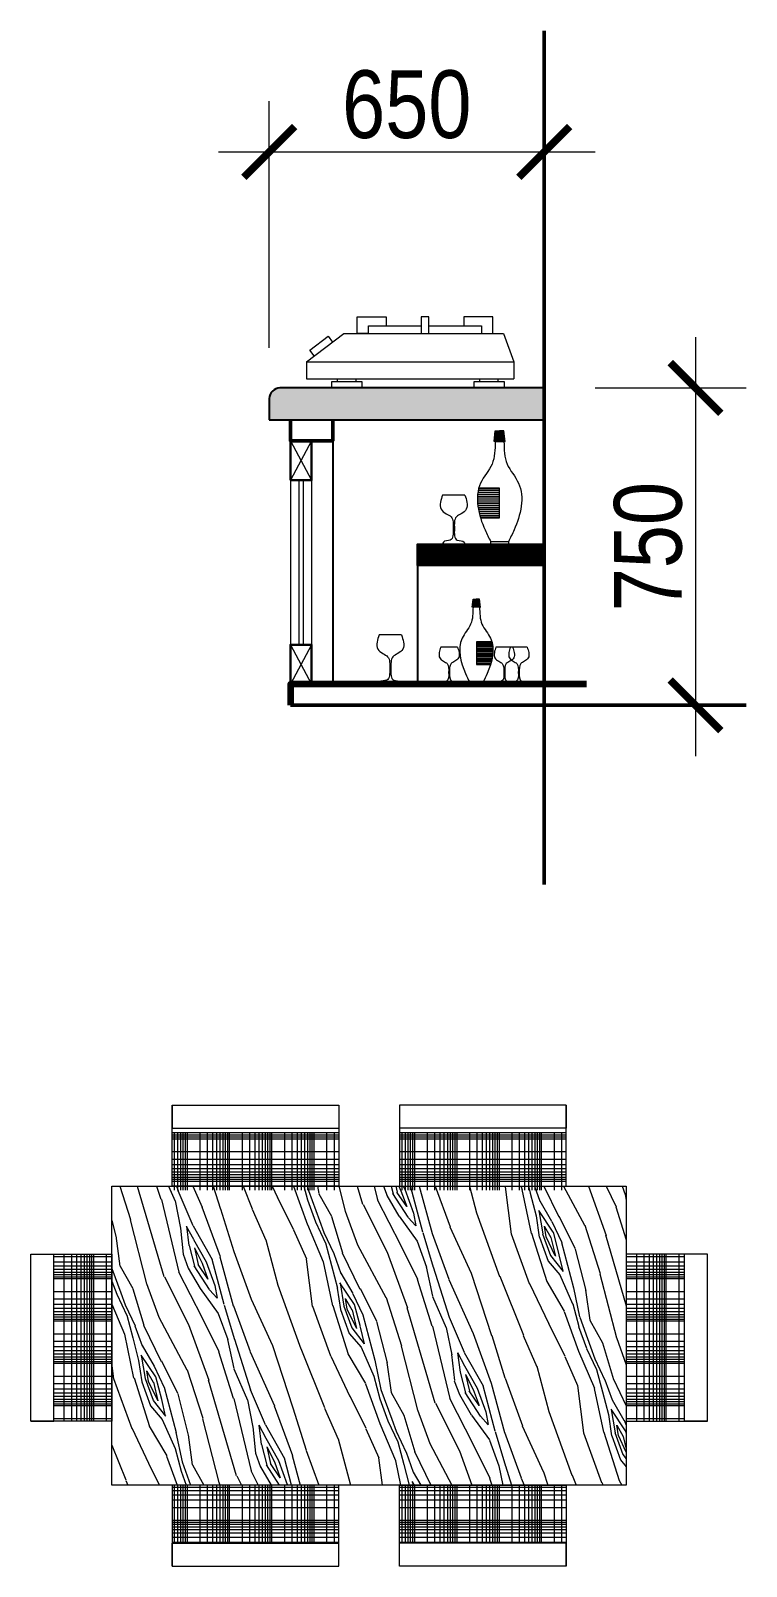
# Model space of a CAD drawing. Header units: millimetres. Extents: x -37049 to 129367, y 25385 to 90033.
# Drawn here: x 38141 to 39832, y 34981 to 38610 of the extents above; entities that cross this region are included whole.
import ezdxf

# ---------------------------------------------------------------- set-up
doc = ezdxf.new("R2010")
doc.units = ezdxf.units.MM
doc.header["$MEASUREMENT"] = 0
for name, color, linetype, lineweight in [('NCUA', 4, 'Continuous', 20), ('NCUAMANH', 32, 'Continuous', 9), ('NKT', 9, 'Continuous', 0), ('NTHAY1', 61, 'Continuous', 25), ('NTHAY3', 41, 'Continuous', 25), ('Ntuong1', 140, 'Continuous', 50), ('NVDUNG', 143, 'Continuous', 13)]:
    doc.layers.add(name, color=color, linetype=linetype, lineweight=lineweight)
doc.styles.add('AVO', font='vhelvcn.ttf')
doc.dimstyles.new('100', dxfattribs={"dimscale": 0, "dimtxt": 160, "dimasz": 120, "dimexe": 120, "dimexo": 120, "dimgap": 30, "dimtad": 1, "dimdec": 0, "dimzin": 0, "dimdsep": 46, "dimtxsty": 'AVO', "dimblk1": 'ARCHTICK', "dimblk2": 'ARCHTICK', "dimsah": 1, "dimcen": -2, "dimdle": 120, "dimclrd": 256, "dimclre": 256, "dimclrt": 7, "dimadec": 0, "dimazin": 0, "dimtfac": 1, "dimtdec": 0, "dimtix": 1, "dimtmove": 2, "dimatfit": 3, "dimldrblk": 'ARCHTICK', "dimfxl": 0, "dimtolj": 1, "dimtzin": 0, "dimlwd": 0, "dimlwe": 0, "dimarcsym": 0})

# ---------------------------------------------------------------- blocks, each defined once
blk = doc.blocks.new('_ARCHTICK')
at = {"color": 0, "linetype": 'ByBlock', "const_width": 0.15}
blk.add_lwpolyline([(-0.5, -0.5), (0.5, 0.5)], dxfattribs=at)
blk = doc.blocks.new('*D657')
at = {"layer": 'DEFPOINTS', "color": 0}
for p in [(39354.8, 38323.1), (39354.8, 38057.8), (38704.7, 37740.4)]:
    blk.add_point(p, dxfattribs=at)
at = {"layer": 'NKT', "lineweight": 0}
for p, q in [((38704.7, 37860.4), (38704.7, 38443.1)), ((39354.8, 38177.8), (39354.8, 38443.1)), ((38584.7, 38323.1), (39474.8, 38323.1))]:
    blk.add_line(p, q, dxfattribs=at)
at = {"layer": 'NKT', "lineweight": 0, "xscale": 120, "yscale": 120, "zscale": 120, "rotation": 180}
blk.add_blockref('_ARCHTICK', (38704.7, 38323.1), dxfattribs=at)
at = {"layer": 'NKT', "lineweight": 0, "xscale": 120, "yscale": 120, "zscale": 120}
blk.add_blockref('_ARCHTICK', (39354.8, 38323.1), dxfattribs=at)
at = {"layer": 'NKT', "color": 7, "insert": (39029.7, 38434.8), "char_height": 160, "attachment_point": 5, "style": 'AVO'}
blk.add_mtext('\\A1;650', dxfattribs=at)
blk = doc.blocks.new('A$C6659271F')
at = {"layer": 'NVDUNG', "color": 3}
for p, q in [((22, 465), (232, 465)), ((22, 0), (232, 0))]:
    blk.add_line(p, q, dxfattribs=at)
for points in [[(22, 465), (2, 397), (8, 331), (57, 289), (102, 259), (121, 146), (93, 38), (29, 20), (22, 0)], [(232, 465), (252, 397), (246, 331), (197, 289), (152, 259), (133, 146), (161, 38), (225, 20), (232, 0)]]:
    blk.add_spline(points, degree=3, dxfattribs=at)
blk = doc.blocks.new('A$C46102D20')
at = {"layer": 'NVDUNG', "lineweight": 0}
h = blk.add_hatch(dxfattribs=at)
h.set_pattern_fill('ANSI31', color=3, scale=80, style=0)
h.set_pattern_definition([(45, (-32390.298, -47459.112), (-7.0710678, 7.0710678), [])])
h.paths.add_polyline_path([(251, 971), (261, 971), (251, 1072), (209, 1072), (168, 1072), (158, 971), (168, 971), (251, 971)])
at = {"layer": 'NVDUNG', "lineweight": 9}
h = blk.add_hatch(dxfattribs=at)
h.set_pattern_fill('ANSI31', color=2, scale=144, angle=315, style=0)
h.set_pattern_definition([(360, (-32390.298, -47459.112), (5e-13, 18), [])])
edge = h.paths.add_edge_path()
edge.add_spline(control_points=[(387, 246), (415, 342), (430, 443), (406, 532)], knot_values=[594.710967, 594.710967, 594.710967, 594.710967, 947.551101, 947.551101, 947.551101, 947.551101], degree=3, periodic=0)
edge.add_line((406, 532), (213, 532))
edge.add_line((213, 532), (213, 246))
edge.add_line((213, 246), (387, 246))
at = {"layer": 'NVDUNG', "color": 7}
blk.add_line((251, 971), (168, 971), dxfattribs=at)
at = {"layer": 'NVDUNG', "color": 2}
blk.add_line((126, 24), (293, 24), dxfattribs=at)
at = {"layer": 'NVDUNG', "color": 7}
for points in [[(168, 971), (158, 971), (168, 1072), (210, 1072)], [(251, 971), (261, 971), (251, 1072), (209, 1072)]]:
    blk.add_lwpolyline(points, dxfattribs=at)
at = {"layer": 'NVDUNG', "color": 4}
blk.add_lwpolyline([(406, 532), (213, 532), (213, 246), (387, 246)], dxfattribs=at)
at = {"layer": 'NVDUNG', "color": 2}
blk.add_lwpolyline([(126, 24), (126, 0), (293, 0), (293, 24)], dxfattribs=at)
at = {"layer": 'NVDUNG', "color": 4}
for points in [[(168, 971), (138, 757), (30, 578), (72, 135), (126, 24)], [(251, 971), (281, 757), (389, 578), (347, 135), (293, 24)]]:
    blk.add_spline(points, degree=3, dxfattribs=at)
blk = doc.blocks.new('A$C71D038CD')
at = {"layer": 'NVDUNG'}
for p, q in [((0, 61.8, 40242.5), (490.2, 61.8, 40242.5)), ((0, 61.8, 40242.5), (0, 21.8, 40242.5)), ((490.2, 61.8, 40242.5), (490.2, 21.8, 40242.5)), ((0, 21.8, 40242.5), (490.2, 21.8, 40242.5)), ((73.7, 14.5, 40242.5), (73.7, 21.8, 40242.5)), ((117.3, 14.5, 40242.5), (117.3, 21.8, 40242.5)), ((409.9, 14.5, 40242.5), (409.9, 21.8, 40242.5)), ((453.5, 14.5, 40242.5), (453.5, 21.8, 40242.5))]:
    blk.add_line(p, q, dxfattribs=at)
at = {"layer": 'NVDUNG', "elevation": 40242.5}
for points in [[(146.4, 128.6), (119.7, 128.6), (119.7, 167.8), (188.1, 167.8), (188.1, 147.1)], [(146.4, 128.6), (146.4, 147.1), (270.9, 147.1)], [(289.1, 147.1), (413.6, 147.1), (413.6, 128.6)], [(413.6, 128.6), (440.3, 128.6), (440.3, 167.8), (372, 167.8), (372, 147.1)], [(0, 61.8), (88.4, 128.6), (466, 128.6), (490.2, 61.8)], [(18.2, 75.5), (7.6, 89.6), (51, 122.3), (61.6, 108.3)]]:
    blk.add_lwpolyline(points, dxfattribs=at)
for points in [[(270.9, 128.6), (289.1, 128.6), (289.1, 167.8), (270.9, 167.8)], [(59.2, 14.5), (59.2, 0), (131.8, 0), (131.8, 14.5)], [(395.4, 14.5), (395.4, 0), (468.1, 0), (468.1, 14.5)]]:
    blk.add_lwpolyline(points, close=True, dxfattribs=at)
blk = doc.blocks.new('*D658')
at = {"layer": 'DEFPOINTS', "color": 0}
for p in [(39354.7, 37765.4), (39454.8, 37015.4), (39712.3, 37015.4)]:
    blk.add_point(p, dxfattribs=at)
at = {"layer": 'NKT', "lineweight": 0}
for p, q in [((39712.3, 37885.4), (39712.3, 36895.4)), ((39474.7, 37765.4), (39832.3, 37765.4)), ((39574.8, 37015.4), (39832.3, 37015.4))]:
    blk.add_line(p, q, dxfattribs=at)
at = {"layer": 'NKT', "lineweight": 0, "xscale": 120, "yscale": 120, "zscale": 120}
for p, rotation in [((39712.3, 37765.4), 90), ((39712.3, 37015.4), 270)]:
    blk.add_blockref('_ARCHTICK', p, dxfattribs=dict(at, rotation=rotation))
at = {"layer": 'NKT', "color": 7, "insert": (39600.6, 37390.4), "char_height": 160, "attachment_point": 5, "rotation": 90, "style": 'AVO'}
blk.add_mtext('\\A1;750', dxfattribs=at)
blk = doc.blocks.new('A$C1DF2735A')
at = {"layer": 'NVDUNG', "lineweight": 0, "ltscale": 100}
h = blk.add_hatch(dxfattribs=at)
h.set_pattern_fill('LOG-LOG', color=147, scale=100, style=0, pattern_type=2)
h.set_pattern_definition([(360, (-38389.12, 35790.75), (-2e-12, -100), []), (360, (-38389.12, 35760.64), (-2e-12, -100), []), (360, (-38389.12, 35743.03), (-2e-12, -100), []), (360, (-38389.12, 35730.54), (-2e-12, -100), []), (360, (-38389.12, 35720.85), (-2e-12, -100), []), (360, (-38389.12, 35712.93), (-2e-12, -100), []), (360, (-38389.12, 35706.24), (-2e-12, -100), []), (360, (-38389.12, 35700.44), (-2e-12, -100), []), (360, (-38389.12, 35695.32), (-2e-12, -100), []), (270, (-38389.12, 35790.75), (-100, 2e-12), []), (270, (-38359.02, 35790.75), (-100, 2e-12), []), (270, (-38341.41, 35790.75), (-100, 2e-12), []), (270, (-38328.92, 35790.75), (-100, 2e-12), []), (270, (-38319.23, 35790.75), (-100, 2e-12), []), (270, (-38311.31, 35790.75), (-100, 2e-12), []), (270, (-38304.61, 35790.75), (-100, 2e-12), []), (270, (-38298.81, 35790.75), (-100, 2e-12), []), (270, (-38293.7, 35790.75), (-100, 2e-12), [])])
h.paths.add_polyline_path([(334, 888.6), (334, 1026), (728.2, 1026), (728.2, 888.6)])
h = blk.add_hatch(dxfattribs=at)
h.set_pattern_fill('LOG-LOG', color=147, scale=100, style=0, pattern_type=2)
h.set_pattern_definition([(360, (-37851.52, 35790.75), (-2e-12, -100), []), (360, (-37851.52, 35760.64), (-2e-12, -100), []), (360, (-37851.52, 35743.03), (-2e-12, -100), []), (360, (-37851.52, 35730.54), (-2e-12, -100), []), (360, (-37851.52, 35720.85), (-2e-12, -100), []), (360, (-37851.52, 35712.93), (-2e-12, -100), []), (360, (-37851.52, 35706.24), (-2e-12, -100), []), (360, (-37851.52, 35700.44), (-2e-12, -100), []), (360, (-37851.52, 35695.32), (-2e-12, -100), []), (270, (-37851.52, 35790.75), (-100, 2e-12), []), (270, (-37821.42, 35790.75), (-100, 2e-12), []), (270, (-37803.81, 35790.75), (-100, 2e-12), []), (270, (-37791.31, 35790.75), (-100, 2e-12), []), (270, (-37781.62, 35790.75), (-100, 2e-12), []), (270, (-37773.7, 35790.75), (-100, 2e-12), []), (270, (-37767.01, 35790.75), (-100, 2e-12), []), (270, (-37761.21, 35790.75), (-100, 2e-12), []), (270, (-37756.09, 35790.75), (-100, 2e-12), [])])
h.paths.add_polyline_path([(871.6, 888.6), (871.6, 1026), (1265.8, 1026), (1265.8, 888.6)])
at = {"layer": 'NVDUNG', "lineweight": 0, "ltscale": 200}
h = blk.add_hatch(dxfattribs=at)
h.set_pattern_fill('WOOD8', color=47, scale=500, angle=-70, style=0, pattern_type=2)
h.set_pattern_definition([(279.6952, (-36742.136, 35796.41), (556.21669, -2990.08751), [55.9015, -5534.268]), (290, (-36732.7, 35741.3), (640.8564, -298.836), [55, -445]), (308.4349, (-36713.91, 35689.62), (811.8658, -768.68303), [47.434, -1533.7045]), (102.875, (-36684.425, 35652.466), (727.22506, -3459.93413), [40.3115, -3990.8175]), (104.8056, (-36693.407, 35691.764), (1240.256764, -4869.472674), [55.227, -5467.4535]), (124.0362, (-36707.52, 35745.16), (-982.8757, 1238.52945), [61.8465, -1999.706]), (299.4623, (-36728.456, 35758.82), (1324.89593, -2178.22216), [30.414, -3010.9675]), (283.6598, (-36713.496, 35732.34), (-898.23342, 3929.780544), [45.277, -4482.4155]), (115.7106, (-36702.804, 35688.344), (-2008.937474, 4057.606226), [50.2495, -4974.6885]), (98.6901, (-36724.6, 35733.62), (214.19522, -2050.39526), [25.495, -2524.0145]), (284.8056, (-36762.226, 35836.984), (-1240.256764, 4869.472674), [55.227, -5467.4535]), (278.6901, (-36748.11, 35783.59), (-214.19522, 2050.39526), [50.99, -2498.5195]), (290, (-36740.4, 35733.2), (640.8564, -298.836), [60, -440]), (310.556, (-36719.89, 35676.805), (1794.741413, -2007.21296), [42.72, -4229.282]), (293.8141, (-36692.11, 35644.347), (2863.990078, -6406.836917), [75.1665, -7441.4815]), (284.8056, (-36661.76, 35575.58), (-1240.256764, 4869.472674), [55.227, -5467.4535]), (290, (-36647.65, 35522.2), (640.8564, -298.836), [55, -445]), (295.1944, (-36799.85, 35940.35), (2179.944898, -4527.454164), [55.227, -5467.4535]), (284.8056, (-36776.34, 35890.378), (-1240.256764, 4869.472674), [55.227, -5467.4535]), (290, (-36790.45, 35943.77), (640.8564, -298.836), [30, -470]), (295.1944, (-36780.19, 35915.58), (2179.944898, -4527.454164), [55.227, -5467.4535]), (290, (-36756.7, 35865.6), (640.8564, -298.836), [50, -450]), (300.3048, (-36739.58, 35818.622), (-1495.904497, 2648.06912), [55.9015, -5534.268]), (295.1944, (-36711.37, 35770.36), (2179.944898, -4527.454164), [55.227, -5467.4535]), (284.8056, (-36687.86, 35720.387), (-1240.256764, 4869.472674), [55.227, -5467.4535]), (284.8056, (-36673.75, 35666.993), (-1240.256764, 4869.472674), [55.227, -5467.4535]), (281.8699, (-36659.64, 35613.6), (-556.21438, 2990.08772), [70.7105, -3464.823]), (290, (-36645.1, 35544.4), (640.8564, -298.836), [75, -425]), (277.4712, (-36933.84, 35460.59), (385.20429, -2520.241706), [46.0975, -4563.6745]), (284.2894, (-36927.847, 35414.883), (-1069.24362, 4399.62682), [50.2495, -4974.6885]), (298.1301, (-36933.84, 35460.59), (1495.9064, -2648.0678), [35.3555, -3500.1785]), (299.4623, (-36917.17, 35429.41), (1324.89593, -2178.22216), [60.8275, -2980.5535]), (290, (-37058.26, 35846.3), (640.8564, -298.8362), [60, -440]), (280.5377, (-37037.74, 35789.91), (-385.20505, 2520.24167), [30.414, -3010.9675]), (131.8014, (-37032.18, 35760.01), (982.87653, -1238.529), [26.926, -2665.6565]), (122.9946, (-37050.127, 35780.085), (2478.78226, -3886.597425), [66.7085, -6604.1235]), (282.875, (-36915.03, 35408.906), (-727.22506, 3459.93413), [40.3115, -3990.8175]), (297.125, (-36915.03, 35408.906), (1666.91607, -3117.91457), [40.3115, -3990.8175]), (290, (-37067.66, 35842.87), (640.8564, -298.8362), [40, -460]), (124.0362, (-37053.98, 35805.29), (-982.8757, 1238.52945), [41.231, -2020.322]), (286.6335, (-37015.943, 35744.64), (-2266.309569, 7688.552594), [85.147, -8429.5465]), (287.7094, (-36991.57, 35663.055), (-3634.397427, 11447.3208555), [125.1, -12384.896]), (293.1798, (-36953.515, 35543.883), (3377.013406, -7816.378973), [90.139, -8923.7395]), (299.4623, (-36918.035, 35461.02), (1324.89593, -2178.22216), [91.2415, -2950.14]), (300.3048, (-37100.55, 35830.904), (-1495.904497, 2648.06912), [55.9015, -5534.268]), (305.9454, (-37072.34, 35782.64), (-1153.88657, 1708.37525), [72.801, -3567.254]), (290, (-37029.6, 35723.7), (640.8564, -298.836), [65, -435]), (281.8699, (-37007.375, 35662.62), (-556.21438, 2990.08772), [70.7105, -3464.823]), (293.5763, (-36992.83, 35593.424), (3034.993136, -6876.68648), [80.156, -7935.4535]), (281.2538, (-36960.77, 35519.96), (727.222106, -3459.93465), [65.7645, -6510.7085]), (275.9638, (-36947.94, 35455.46), (-43.1849, 1580.54893), [61.8465, -1999.706]), (290, (-36941.5, 35393.95), (640.8564, -298.836), [35, -465]), (104.8056, (-37015.943, 35744.64), (1240.256764, -4869.472674), [110.4535, -5412.227]), (285.2364, (-37025.374, 35858.266), (-1411.268618, 5339.318483), [120.416, -5900.3815]), (290, (-36993.73, 35742.1), (640.8564, -298.836), [115, -385]), (294.0856, (-36954.396, 35634.018), (2692.97545, -5936.992695), [140.3565, -6877.4775]), (290, (-36897.1, 35505.9), (640.8564, -298.836), [125, -375]), (297.125, (-37124.04, 35822.354), (1666.91607, -3117.91457), [120.934, -3910.195]), (296.3402, (-37068.904, 35714.72), (1837.927523, -3587.75986), [90.554, -4437.1385]), (287.5104, (-37028.725, 35633.569), (-3292.366783, 10507.631711), [115.1085, -11395.756]), (283.4802, (-36994.091, 35523.794), (-3036.7231194, 12729.0341058), [176.139, -17437.776]), (293.0128, (-36818.642, 35933.51), (3548.029531, -8286.222819), [95.1315, -9418.0175]), (281.8699, (-36781.45, 35845.95), (-556.21438, 2990.08772), [106.066, -3429.468]), (287.6141, (-36759.635, 35742.151), (-3463.393523, 10977.4725104), [120.104, -11890.308]), (300.6197, (-36723.29, 35627.678), (-2820.806934, 4826.28714), [81.394, -8058.016]), (290, (-36681.83, 35557.63), (640.8564, -298.836), [100, -400]), (286.8202, (-36762.26, 35954.031), (-2437.329203, 8158.396053), [90.139, -8923.7395]), (296.009, (-36736.177, 35867.75), (-2179.946664, 4527.453032), [95.525, -9456.9615]), (296.7098, (-36694.288, 35781.898), (-2008.934251, 4057.608237), [85.586, -8473.035]), (284.2894, (-36655.82, 35705.445), (-1069.24362, 4399.62682), [100.499, -4924.439]), (277.9052, (-36631.014, 35608.055), (-599.394621, 4570.637431), [71.589, -7087.3215]), (299.4623, (-36621.17, 35537.15), (1324.89593, -2178.22216), [60.8275, -2980.5535]), (293.8141, (-36851.53, 35921.54), (2863.990078, -6406.836917), [75.1665, -7441.4815]), (277.1957, (-36821.18, 35852.773), (-813.588161, 6621.032502), [112.805, -11167.709]), (290, (-36807.05, 35740.86), (640.8564, -298.836), [125, -375]), (295.4403, (-36764.299, 35623.394), (-2350.954038, 4997.300623), [105.475, -10442.0365]), (296.7098, (-36718.99, 35528.147), (-2008.934251, 4057.608237), [85.586, -8473.035]), (290, (-36729.37, 35966), (640.8564, -298.836), [85, -415]), (298.1301, (-36700.3, 35886.13), (1495.9064, -2648.0678), [141.4215, -3394.1125]), (287.6141, (-36633.623, 35761.412), (-3463.393523, 10977.4725104), [120.104, -11890.308]), (284.4725, (-36597.279, 35646.938), (2651.5260475, -10208.790969), [155.724, -15416.6875]), (296.8428, (-37156.931, 35810.383), (-3846.867488, 7645.3654675), [125.897, -12463.7815]), (290, (-37100.1, 35698.05), (640.8564, -298.8362), [140, -360]), (286.3478, (-37052.2, 35566.495), (-4361.6257296, 14907.2540361), [235.478, -23312.3455]), (290, (-36992.5, 35870.24), (640.8564, -298.8362), [120, -380]), (294.7636, (-36951.442, 35757.473), (2350.953282, -4997.301235), [120.416, -5900.3815]), (288.1524, (-36901.003, 35648.13), (-4660.4585783, 14266.3986336), [155.0805, -15352.982]), (287.2737, (-36852.688, 35500.768), (-2950.357044, 9567.935737), [105.119, -10406.779]), (284.8056, (-36917.31, 35897.6), (-1240.256764, 4869.472674), [110.4535, -5412.227]), (290, (-36889.1, 35790.8), (640.8564, -298.836), [160, -340]), (291.9092, (-36834.361, 35640.461), (5429.1496126, -13454.528329), [150.0835, -14858.2475]), (293.5763, (-36778.36, 35501.217), (3034.993136, -6876.68648), [80.156, -7935.4535])])
h.paths.add_polyline_path([(1407.9, 191.9), (1407.9, 897.9), (191.9, 897.9), (191.9, 191.9)])
at = {"layer": 'NVDUNG', "lineweight": 0, "ltscale": 100}
h = blk.add_hatch(dxfattribs=at)
h.set_pattern_fill('LOG-LOG', color=147, scale=100, angle=-90, style=0, pattern_type=2)
h.set_pattern_definition([(270, (-34710.23, 39460.46), (100, -6e-12), []), (270, (-34680.12, 39460.46), (100, -6e-12), []), (270, (-34662.51, 39460.46), (100, -6e-12), []), (270, (-34650.02, 39460.46), (100, -6e-12), []), (270, (-34640.33, 39460.46), (100, -6e-12), []), (270, (-34632.41, 39460.46), (100, -6e-12), []), (270, (-34625.72, 39460.46), (100, -6e-12), []), (270, (-34619.92, 39460.46), (100, -6e-12), []), (270, (-34614.8, 39460.46), (100, -6e-12), []), (360, (-34710.23, 39460.46), (6e-12, 100), []), (360, (-34710.23, 39430.35), (6e-12, 100), []), (360, (-34710.23, 39412.74), (6e-12, 100), []), (360, (-34710.23, 39400.25), (6e-12, 100), []), (360, (-34710.23, 39390.56), (6e-12, 100), []), (360, (-34710.23, 39382.64), (6e-12, 100), []), (360, (-34710.23, 39375.95), (6e-12, 100), []), (360, (-34710.23, 39370.15), (6e-12, 100), []), (360, (-34710.23, 39365.03), (6e-12, 100), [])])
h.paths.add_polyline_path([(191.9, 737.4), (54.6, 737.4), (54.6, 343.1), (191.9, 343.1)])
h = blk.add_hatch(dxfattribs=at)
h.set_pattern_fill('LOG-LOG', color=147, scale=100, angle=-90, style=0, pattern_type=2)
h.set_pattern_definition([(270, (-33356.91, 39460.46), (100, -6e-12), []), (270, (-33326.81, 39460.46), (100, -6e-12), []), (270, (-33309.2, 39460.46), (100, -6e-12), []), (270, (-33296.7, 39460.46), (100, -6e-12), []), (270, (-33287.01, 39460.46), (100, -6e-12), []), (270, (-33279.1, 39460.46), (100, -6e-12), []), (270, (-33272.4, 39460.46), (100, -6e-12), []), (270, (-33266.6, 39460.46), (100, -6e-12), []), (270, (-33261.49, 39460.46), (100, -6e-12), []), (360, (-33356.91, 39460.46), (6e-12, 100), []), (360, (-33356.91, 39430.35), (6e-12, 100), []), (360, (-33356.91, 39412.74), (6e-12, 100), []), (360, (-33356.91, 39400.25), (6e-12, 100), []), (360, (-33356.91, 39390.56), (6e-12, 100), []), (360, (-33356.91, 39382.64), (6e-12, 100), []), (360, (-33356.91, 39375.95), (6e-12, 100), []), (360, (-33356.91, 39370.15), (6e-12, 100), []), (360, (-33356.91, 39365.03), (6e-12, 100), [])])
h.paths.add_polyline_path([(1545.2, 737.4), (1407.9, 737.4), (1407.9, 343.1), (1545.2, 343.1)])
h = blk.add_hatch(dxfattribs=at)
h.set_pattern_fill('LOG-LOG', color=147, scale=100, style=0, pattern_type=2)
h.set_pattern_definition([(360, (-38389.12, -34710.23), (3e-12, 100), []), (360, (-38389.12, -34680.12), (3e-12, 100), []), (360, (-38389.12, -34662.51), (3e-12, 100), []), (360, (-38389.12, -34650.02), (3e-12, 100), []), (360, (-38389.12, -34640.33), (3e-12, 100), []), (360, (-38389.12, -34632.41), (3e-12, 100), []), (360, (-38389.12, -34625.72), (3e-12, 100), []), (360, (-38389.12, -34619.92), (3e-12, 100), []), (360, (-38389.12, -34614.8), (3e-12, 100), []), (90, (-38389.12, -34710.23), (-100, 3e-12), []), (90, (-38359.02, -34710.23), (-100, 3e-12), []), (90, (-38341.41, -34710.23), (-100, 3e-12), []), (90, (-38328.92, -34710.23), (-100, 3e-12), []), (90, (-38319.23, -34710.23), (-100, 3e-12), []), (90, (-38311.31, -34710.23), (-100, 3e-12), []), (90, (-38304.61, -34710.23), (-100, 3e-12), []), (90, (-38298.81, -34710.23), (-100, 3e-12), []), (90, (-38293.7, -34710.23), (-100, 3e-12), [])])
h.paths.add_polyline_path([(334, 191.9), (334, 54.6), (728.2, 54.6), (728.2, 191.9)])
h = blk.add_hatch(dxfattribs=at)
h.set_pattern_fill('LOG-LOG', color=147, scale=100, style=0, pattern_type=2)
h.set_pattern_definition([(360, (-37851.52, -34710.23), (3e-12, 100), []), (360, (-37851.52, -34680.12), (3e-12, 100), []), (360, (-37851.52, -34662.51), (3e-12, 100), []), (360, (-37851.52, -34650.02), (3e-12, 100), []), (360, (-37851.52, -34640.33), (3e-12, 100), []), (360, (-37851.52, -34632.41), (3e-12, 100), []), (360, (-37851.52, -34625.72), (3e-12, 100), []), (360, (-37851.52, -34619.92), (3e-12, 100), []), (360, (-37851.52, -34614.8), (3e-12, 100), []), (90, (-37851.52, -34710.23), (-100, 3e-12), []), (90, (-37821.42, -34710.23), (-100, 3e-12), []), (90, (-37803.81, -34710.23), (-100, 3e-12), []), (90, (-37791.31, -34710.23), (-100, 3e-12), []), (90, (-37781.62, -34710.23), (-100, 3e-12), []), (90, (-37773.7, -34710.23), (-100, 3e-12), []), (90, (-37767.01, -34710.23), (-100, 3e-12), []), (90, (-37761.21, -34710.23), (-100, 3e-12), []), (90, (-37756.09, -34710.23), (-100, 3e-12), [])])
h.paths.add_polyline_path([(871.6, 191.9), (871.6, 54.6), (1265.8, 54.6), (1265.8, 191.9)])
at = {"layer": 'NVDUNG'}
for p, q in [((191.9, 897.9), (1407.9, 897.9)), ((191.9, 191.9), (191.9, 897.9)), ((1407.9, 897.9), (1407.9, 191.9)), ((1407.9, 191.9), (191.9, 191.9))]:
    blk.add_line(p, q, dxfattribs=at)
for points in [[(334, 1089.7), (728.2, 1089.7), (728.2, 897.9), (334, 897.9), (334, 1089.7), (334, 1035.2), (728.2, 1035.2)], [(1265.8, 1089.7), (871.6, 1089.7), (871.6, 897.9), (1265.8, 897.9), (1265.8, 1089.7), (1265.8, 1035.2), (871.6, 1035.2)], [(0, 343.1), (0, 737.4), (191.9, 737.4), (191.9, 343.1), (0, 343.1), (54.6, 343.1), (54.6, 737.4)], [(1599.7, 343.1), (1599.7, 737.4), (1407.9, 737.4), (1407.9, 343.1), (1599.7, 343.1), (1545.2, 343.1), (1545.2, 737.4)], [(334, 0), (728.2, 0), (728.2, 191.9), (334, 191.9), (334, 0), (334, 54.6), (728.2, 54.6)], [(1265.8, 0), (871.6, 0), (871.6, 191.9), (1265.8, 191.9), (1265.8, 0), (1265.8, 54.6), (871.6, 54.6)]]:
    blk.add_lwpolyline(points, dxfattribs=at)

msp = doc.modelspace()

# ---------------------------------------------------------------- hatches: boundary and pattern name
at = {"layer": 'NTHAY3'}
msp.add_hatch(color=256, dxfattribs=at).paths.add_polyline_path([(38704.7, 37740.4, -0.414214), (38729.7, 37765.4), (39354.7, 37765.4), (39354.7, 37690.4), (38704.7, 37690.4)])

# ---------------------------------------------------------------- linework, layer by layer
at = {"layer": 'NCUA'}
for p, q in [((38754.7, 37547.3), (38754.7, 37158.5)), ((38804.7, 37547.3), (38804.7, 37158.5))]:
    msp.add_line(p, q, dxfattribs=at)
at = {"layer": 'NCUA', "lineweight": 30}
for points in [[(38754.7, 37547.3), (38804.7, 37547.3), (38804.7, 37640.4), (38754.7, 37640.4)], [(38754.7, 37065.4), (38804.7, 37065.4), (38804.7, 37158.5), (38754.7, 37158.5)]]:
    msp.add_lwpolyline(points, close=True, dxfattribs=at)
at = {"layer": 'NCUAMANH'}
for p, q in [((38754.7, 37640.4), (38804.7, 37547.3)), ((38804.7, 37640.4), (38754.7, 37547.3)), ((38774.7, 37547.3), (38774.7, 37158.5)), ((38784.7, 37547.3), (38784.7, 37158.5)), ((38804.7, 37158.5), (38754.7, 37065.4)), ((38754.7, 37158.5), (38804.7, 37065.4))]:
    msp.add_line(p, q, dxfattribs=at)
at = {"layer": 'NTHAY1', "ltscale": 200}
msp.add_line((39054.7, 37371), (39054.7, 37065.4), dxfattribs=at)
at = {"layer": 'NTHAY3'}
msp.add_line((38854.7, 37640.4), (38854.7, 37065.4), dxfattribs=at)
msp.add_lwpolyline([(38704.7, 37690.4), (39354.7, 37690.4), (39354.7, 37765.4), (38729.7, 37765.4, 0.414214), (38704.7, 37740.4)], format="xyb", close=True, dxfattribs=at)
at = {"layer": 'NTHAY3', "const_width": 50}
msp.add_lwpolyline([(39354.7, 37371), (39054.7, 37371)], dxfattribs=at)
at = {"layer": 'NTHAY3'}
msp.add_lwpolyline([(39354.7, 37346), (39054.7, 37346), (39054.7, 37396), (39354.7, 37396)], close=True, dxfattribs=at)
at = {"layer": 'Ntuong1', "ltscale": 200}
for p, q in [((39354.8, 38609.5), (39354.7, 36591.7)), ((38754.7, 37015.4), (39832.3, 37015.4))]:
    msp.add_line(p, q, dxfattribs=at)
msp.add_lwpolyline([(38854.7, 37690.4), (38854.7, 37640.4), (38754.7, 37640.4), (38754.7, 37690.4)], dxfattribs=at)
at = {"layer": 'Ntuong1', "lineweight": 100}
msp.add_lwpolyline([(39454.8, 37065.4), (38754.7, 37065.4), (38754.7, 37015.4)], dxfattribs=at)

# ---------------------------------------------------------------- block references
at = {"layer": 'NTHAY1'}
msp.add_blockref('A$C71D038CD', (38792.6, 37765.4), dxfattribs=at)
for name, p, xscale, yscale, zscale in [('A$C46102D20', (39301.4, 37396), -0.25, 0.25, 0.25), ('A$C6659271F', (39172.4, 37396), -0.25, 0.25, 0.25), ('A$C46102D20', (39154.8, 37065.4), 0.1875, 0.1875, 0.1875), ('A$C6659271F', (39022.5, 37065.4), -0.25, 0.25, 0.25), ('A$C6659271F', (39153.6, 37065.4), -0.1875, 0.1875, 0.1875), ('A$C6659271F', (39284, 37065.4), -0.1875, 0.1875, 0.1875), ('A$C6659271F', (39318.3, 37065.4), -0.1875, 0.1875, 0.1875)]:
    msp.add_blockref(name, p, dxfattribs=dict(at, xscale=xscale, yscale=yscale, zscale=zscale))
at = {"layer": 'NTHAY1', "ltscale": 100, "rotation": 359.9999999999985}
msp.add_blockref('A$C1DF2735A', (38140.7, 34980.9), dxfattribs=at)

# ---------------------------------------------------------------- dimensions: what is measured, and where the dimension line sits
at = {"layer": 'NKT', "ltscale": 200}
dim = msp.add_linear_dim(base=(39354.8, 38323.1), p1=(38704.7, 37740.4), p2=(39354.8, 38057.8), dimstyle='100', override={"dimscale": 1}, dxfattribs=at)
dim.commit()
dim.dimension.update_dxf_attribs({"geometry": '*D657', "text_midpoint": (39029.7, 38434.8)})
dim = msp.add_linear_dim(base=(39712.3, 37015.4), p1=(39354.7, 37765.4), p2=(39454.8, 37015.4), angle=90, dimstyle='100', override={"dimscale": 1}, dxfattribs=at)
dim.commit()
dim.dimension.update_dxf_attribs({"geometry": '*D658', "text_midpoint": (39600.6, 37390.4)})

doc.saveas('drawing.dxf')
